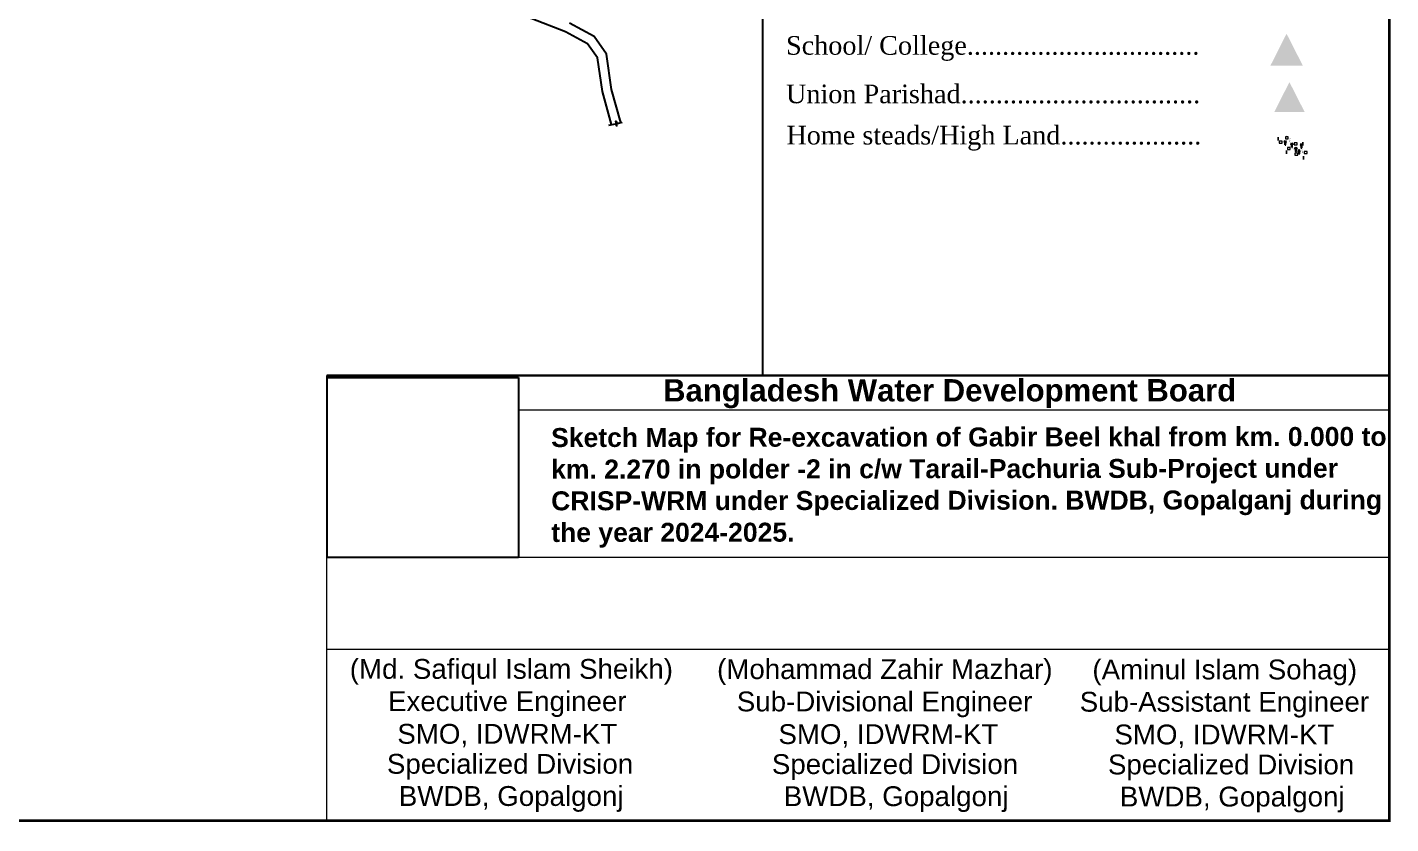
# Model space of a CAD drawing. Header units: millimetres. Extents: x 103 to 31780, y -96328 to -48.
# Drawn here: x 30344 to 31780, y -96328 to -95489 of the extents above; entities that cross this region are included whole.
import ezdxf
from ezdxf.enums import TextEntityAlignment as Align

# ---------------------------------------------------------------- set-up
doc = ezdxf.new("R2010")
doc.units = ezdxf.units.MM
doc.header["$MEASUREMENT"] = 0
doc.linetypes.add('ACAD_ISO02W100', pattern=[15, 12, -3])
doc.linetypes.add('DOT2', pattern=[0.125, 0, -0.125])
for name, color, linetype, lineweight in [('Bazar', 97, 'Continuous', 15), ('existing-profile', 5, 'ACAD_ISO02W100', 25), ('FRAM', 7, 'Continuous', 50), ('HOUSE', 144, 'Continuous', 18), ('OUTLINE', 7, 'Continuous', 15), ('PL', 7, 'Continuous', 15), ('Union', 7, 'Continuous', 15)]:
    doc.layers.add(name, color=color, linetype=linetype, lineweight=lineweight)
for name, color, linetype in [('boundary', 7, 'Continuous'), ('Home Stead', 151, 'Continuous'), ('Khal', 4, 'Continuous'), ('TEXT', 5, 'Continuous'), ('Trees', 77, 'Continuous')]:
    doc.layers.add(name, color=color, linetype=linetype)
doc.styles.add('AR', font='arial.ttf', dxfattribs={"height": 450})
doc.styles.add('b', font='times.ttf')
doc.styles.add('sum', font='arialbd.ttf')
picture_1 = doc.add_image_def('image1.png', size_in_pixel=(204, 192))

# ---------------------------------------------------------------- blocks, each defined once
blk = doc.blocks.new('A$C01DB3217')
at = {"layer": 'Trees', "color": 1, "lineweight": 30}
blk.add_lwpolyline([(0, 0.0028), (0, -0.0071), (0.0015, -0.0071)], dxfattribs=at)
for centre, start, end in [((-0.012, -0.0154), 41.2491, 62.6782), ((0.012, -0.0154), 117.3218, 138.7509)]:
    blk.add_arc(centre, 0.0195, start, end, dxfattribs=at)
blk = doc.blocks.new('A$C7FEE66E4')
at = {"layer": 'Trees', "linetype": 'Continuous', "const_width": 0.000142}
blk.add_lwpolyline([(0, 0, 0.606435), (0, 0.0049, 0.606435)], format="xyb", close=True, dxfattribs=at)
at = {"layer": 'Trees', "linetype": 'Continuous', "const_width": 0.000252}
for points in [[(0, 0), (0, -0.0029)], [(0, -0.0029), (0.0017, -0.0029)]]:
    blk.add_lwpolyline(points, dxfattribs=at)

msp = doc.modelspace()

# ---------------------------------------------------------------- hatches: boundary and pattern name
at = {"layer": 'Bazar'}
msp.add_hatch(color=5, dxfattribs=at).paths.add_polyline_path([(31670.5, -95495.9), (31653.5, -95529.5), (31687.6, -95529.5)])
at = {"layer": 'Union'}
msp.add_hatch(color=0, dxfattribs=at).paths.add_polyline_path([(31673.5, -95546.9), (31657.6, -95578.3), (31689.5, -95578.3)])

# ---------------------------------------------------------------- linework, layer by layer
at = {"layer": 'boundary', "color": 0, "const_width": 2.83}
msp.add_lwpolyline([(28682.8, -94118.3), (31778.8, -94118.3), (31778.8, -96325.2), (28682.8, -96325.2), (28682.8, -94118.3)], dxfattribs=at)
at = {"layer": 'FRAM', "linetype": 'Continuous', "const_width": 2.5}
msp.add_lwpolyline([(30659.1, -95856.1), (31778.8, -95856.1), (31778.8, -95856.1)], dxfattribs=at)
at = {"layer": 'Home Stead', "color": 7, "linetype": 'DOT2', "lineweight": 50, "ltscale": 159.474072, "flags": 128}
msp.add_lwpolyline([(31661.5, -95606.5), (31659.3, -95609.8), (31661.7, -95613.9), (31665, -95615.9), (31667.8, -95618.2), (31670.1, -95620.7), (31672.7, -95621.1), (31674.3, -95621.2), (31676.6, -95624.8), (31680.3, -95626.3), (31686.3, -95627.1), (31691.8, -95626), (31693.4, -95621.2), (31691.5, -95615.5), (31688.8, -95612.6), (31684.8, -95610.4), (31677.5, -95604.6), (31668.6, -95603.1), (31665.2, -95605.4), (31661.5, -95606.5)], dxfattribs=at)
at = {"layer": 'HOUSE'}
for points in [[(31662.8, -95611.2), (31665.8, -95611.2), (31665.8, -95609), (31662.8, -95609), (31662.8, -95611.2)], [(31669.2, -95606.8), (31672.2, -95606.8), (31672.2, -95604.7), (31669.2, -95604.7), (31669.2, -95606.8)], [(31671.3, -95617.9), (31674.4, -95617.9), (31674.4, -95615.8), (31671.3, -95615.8), (31671.3, -95617.9)], [(31678.5, -95613), (31681.6, -95613), (31681.6, -95610.9), (31678.5, -95610.9), (31678.5, -95613)], [(31679.2, -95623.8), (31682.3, -95623.8), (31682.3, -95621.7), (31679.2, -95621.7), (31679.2, -95623.8)], [(31689.2, -95622.1), (31692.2, -95622.1), (31692.2, -95620), (31689.2, -95620), (31689.2, -95622.1)]]:
    msp.add_lwpolyline(points, dxfattribs=at)
at = {"layer": 'Khal', "lineweight": 25, "ltscale": 0.1}
msp.add_line((31118.5, -94536.3), (31118.5, -95856.1), dxfattribs=at)
for points in [[(30959.4, -95591.6), (30949.6, -95556.8), (30944.5, -95521.3), (30934, -95506.4), (30910.8, -95493.9), (30874.7, -95479.9), (30856.2, -95465.9), (30849.6, -95452.6), (30840.4, -95394.3), (30827.5, -95312.3), (30816, -95230.1)], [(30969.2, -95589.5), (30959.4, -95554.8), (30954, -95517.5), (30940.9, -95498.8), (30915, -95484.8)], [(30956.4, -95592.2), (30963.6, -95590.7), (30965, -95593), (30963.9, -95588.1), (30965.3, -95590.4), (30970.5, -95589.2)]]:
    msp.add_lwpolyline(points, dxfattribs=at)
at = {"layer": 'PL'}
for p, q in [((30659, -95856.1), (30659, -96325.2)), ((31778.8, -95856.1), (31778.8, -96325.2)), ((31778.8, -95892.7), (30861.2, -95892.7)), ((31779.5, -96047.7), (30659.7, -96047.7)), ((31778.8, -96144.8), (30659.1, -96144.8))]:
    msp.add_line(p, q, dxfattribs=at)
at = {"layer": 'PL', "const_width": 0.28}
for points in [[(31042.3, -96047.7), (31042.3, -96325)], [(31432.1, -96050.6), (31432.1, -96328.1)]]:
    msp.add_lwpolyline(points, dxfattribs=at)

# ---------------------------------------------------------------- block references
at = {"layer": 'Trees', "ltscale": 0.1, "xscale": 433.8893208653703, "yscale": 433.8893208653699, "zscale": 433.8893208653685}
for p in [(31669.1, -95609.9), (31676.1, -95612.3), (31680.2, -95616.8), (31686.1, -95613.1), (31683.6, -95619.3)]:
    msp.add_blockref('A$C01DB3217', p, dxfattribs=at)
at = {"layer": 'Trees', "linetype": 'DOT2', "ltscale": 0.2, "xscale": 550.22194769415, "yscale": 550.2219476941482, "zscale": 550.2219476941486}
for p in [(31673.9, -95608.4), (31686.9, -95619.5)]:
    msp.add_blockref('A$C7FEE66E4', p, dxfattribs=at)

# ---------------------------------------------------------------- texts
at = {"layer": 'FRAM', "linetype": 'Continuous', "lineweight": -3, "style": 'AR'}
for s, p in [('(Md. Safiqul Islam Sheikh)   ', (30865.9, -96175.6)), ('(Mohammad Zahir Mazhar)      ', (31271.5, -96175.8)), ('Executive Engineer     ', (30869.7, -96209.6)), ('Sub-Divisional Engineer       ', (31275.3, -96209.9)), ('SMO, IDWRM-KT     ', (30869.7, -96244)), ('SMO, IDWRM-KT      ', (31275.3, -96244.3)), ('Specialized Division     ', (30872.6, -96275.6)), ('Specialized Division     ', (31278.2, -96275.9)), ('BWDB, Gopalgonj     ', (30873.8, -96309.5)), ('BWDB, Gopalgonj     ', (31279.4, -96309.7))]:
    msp.add_text(s, height=20.886, dxfattribs=at).set_placement(p, align=Align.CENTER)
at = {"layer": 'FRAM', "linetype": 'Continuous', "style": 'AR'}
for s, p in [('(Aminul Islam Sohag)     ', (31625.6, -96176.2)), ('Sub-Assistant Engineer      ', (31629.3, -96210.2)), ('SMO, IDWRM-KT      ', (31629.3, -96244.7)), ('Specialized Division     ', (31632.3, -96276.3)), ('BWDB, Gopalgonj     ', (31633.5, -96310.1))]:
    msp.add_text(s, height=20.886, dxfattribs=at).set_placement(p, align=Align.CENTER)
at = {"layer": 'OUTLINE', "ltscale": 0.1, "style": 'b'}
msp.add_text('Home steads/High Land....................', height=19.662, dxfattribs=at).set_placement((31143.5, -95612.6))
at = {"layer": 'OUTLINE', "ltscale": 0.1, "char_height": 19.662, "width": 917.411, "attachment_point": 1, "style": 'b'}
for s, insert in [('School/ College.................................', (31143.1, -95498.4)), ('Union Parishad..................................', (31143.1, -95549.5))]:
    msp.add_mtext(s, dxfattribs=dict(at, insert=insert))
at = {"layer": 'TEXT', "color": 7, "style": 'sum'}
msp.add_text('Bangladesh Water Development Board', height=23.431, rotation=0.0165, dxfattribs=at).set_placement((31315.5, -95883.3), align=Align.CENTER)
at = {"layer": 'TEXT', "color": 7, "insert": (30895.6, -95911.4), "char_height": 20, "width": 878.861, "attachment_point": 1, "rotation": 0.0783, "style": 'sum'}
msp.add_mtext('Sketch Map for Re-excavation of Gabir Beel khal from km. 0.000 to km. 2.270 in polder -2 in c/w Tarail-Pachuria Sub-Project under CRISP-WRM under Specialized Division. BWDB, Gopalganj during the year 2024-2025.', dxfattribs=at)

# ---------------------------------------------------------------- pictures from other files: only their frames are drawn
at = {"layer": 'existing-profile', "color": 1, "linetype": 'ByBlock'}
image = msp.add_image(picture_1, insert=(30659.7, -96047.7), size_in_units=(201.5, 189.6), dxfattribs=at)
image.dxf.flags = 7

doc.saveas('drawing.dxf')
